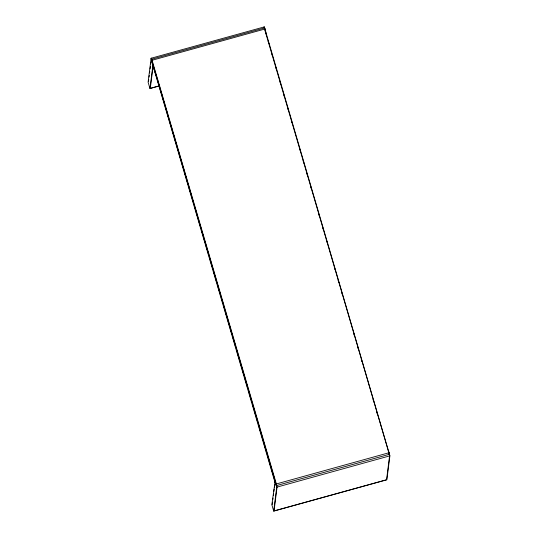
<?xml version="1.0" encoding="UTF-8"?>
<svg xmlns="http://www.w3.org/2000/svg" width="538" height="538" viewBox="0 0 538 538"><rect width="100%" height="100%" fill="white"/><g stroke="black" fill="none" stroke-linecap="round" stroke-linejoin="round"><path stroke-width="0.81" d="M148.535 81.191L148.744 79.543M149.06 77.075L149.268 75.428M149.577 72.966L149.786 71.319M150.095 68.851L150.411 66.382M150.721 63.914L150.929 62.273M151.239 59.805L151.447 58.158L276.364 483.951L277.057 487.092L274.044 510.945L386.56 479.775L389.573 455.921L388.88 452.781L263.956 27.055M159.665 85.831L149.961 88.514L152.886 65.387L151.541 59.274L264.703 27.929L265.207 30.215M153.081 66.282L150.29 88.36L159.201 85.892M272.188 504.597L272.497 502.142M272.806 499.688L273.008 498.053M273.324 495.599L273.526 493.965M273.835 491.51L274.145 489.055M274.353 487.421L274.662 484.967M389.895 455.834L276.734 487.179L276.041 484.039L274.541 480.824L276.734 487.179L273.714 511.1L386.876 479.755L389.895 455.834L264.286 26.9L151.124 58.245L148.105 82.166L149.961 88.514M275.1 481.53L271.851 504.752L273.714 511.1M388.308 450.763L389.203 452.693L276.041 484.039L151.124 58.245L152.866 65.549M388.745 452.27L389.552 454.26L276.391 485.612L274.777 481.618L152.886 65.387M388.766 452.747L389.613 455.061M268.173 41.285L268.879 43.706M271.952 54.19L272.658 56.611M275.732 67.095L276.438 69.516M279.982 81.621L280.688 84.042M283.761 94.527L284.467 96.948M287.541 107.432L288.254 109.853M291.32 120.344L292.033 122.758M299.357 147.768L300.063 150.189M303.136 160.674L303.842 163.095M306.916 173.586L307.622 176.007M310.695 186.491L311.401 188.912M318.725 213.922L319.431 216.337M322.504 226.828L323.21 229.249M326.284 239.733L326.996 242.154M334.32 267.164L335.026 269.578M338.099 280.069L338.805 282.49M341.879 292.975L342.585 295.396M353.688 333.311L354.394 335.732M357.467 346.216L358.173 348.637M361.247 359.128L361.96 361.543M373.063 399.458L373.769 401.879M376.842 412.37L377.548 414.791M156.746 77.385L153.115 66.181L151.951 60.303L265.12 28.951L266.135 34.096M157.217 78.999L164.776 104.809M165.253 106.423L168.562 117.721M169.033 119.328L172.342 130.626M172.812 132.24L184.151 170.963M184.621 172.577L187.93 183.868M188.401 185.482L191.71 196.774M192.18 198.387L193.364 202.422M194.312 205.65L197.143 215.328M198.092 218.556L200.923 228.24M201.871 231.461L203.525 237.11M203.996 238.724L205.173 242.759M205.65 244.373L207.305 250.015M207.776 251.629L208.952 255.664M209.43 257.278L212.739 268.57M213.68 271.798L216.518 281.482M217.46 284.703L220.298 294.387M221.239 297.615L222.893 303.257M223.364 304.871L224.548 308.906M225.019 310.52L228.327 321.811M228.798 323.425L232.107 334.723M233.055 337.951L235.886 347.629M236.834 350.857L238.482 356.506M238.959 358.12L240.136 362.148M240.614 363.762L242.268 369.411M242.739 371.025L243.916 375.06M244.393 376.667L247.695 387.965M248.643 391.193L251.481 400.871M252.423 404.099L255.732 415.39M256.202 417.004L257.857 422.653M258.327 424.267L259.511 428.302M259.982 429.916L263.29 441.207M263.761 442.821L267.07 454.112M268.018 457.34L271.32 468.638M271.798 470.246L274.629 479.93M264.286 26.9L264.676 28.521"/></g></svg>
